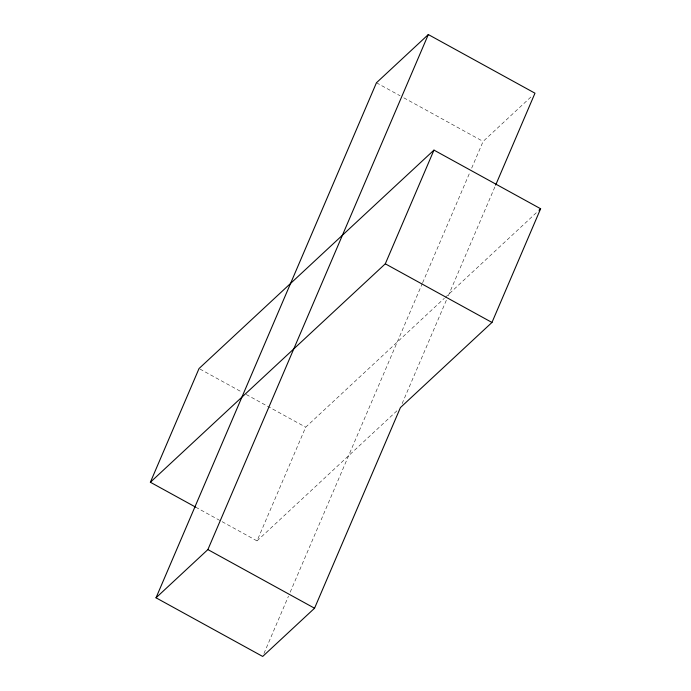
<?xml version="1.0" encoding="UTF-8"?>
<svg xmlns="http://www.w3.org/2000/svg" width="691" height="691" viewBox="0 0 691 691"><rect width="100%" height="100%" fill="white"/><g stroke="black" fill="none" stroke-linecap="round" stroke-linejoin="round"><path stroke-width="0.52" stroke-dasharray="3.46 2.59" d="M222.113 521.688L257.035 540.898L305.698 427.185L444.382 298.244M263.953 653.487L288.493 596.152M290.185 592.196L422.192 283.759M422.616 282.774L470.001 172.068M471.685 168.112L483.113 141.422L531.837 96.118M402.127 403.604L446.559 299.79M448.252 295.834L495.214 186.112M445.168 297.51L538.263 210.954M257.035 540.898L397.29 410.489M376.448 82.773L400.046 95.747M403.82 97.828L483.113 141.422M199.975 369.063L241.513 391.892M246.229 394.492L305.698 427.185M195.683 507.159L221.163 521.169"/><path stroke-width="1.04" d="M195.683 507.159L150.37 482.249L199.034 368.545L433.965 150.102L540.63 208.751L491.966 322.455L400.435 407.56L314.552 608.227L262.684 656.45L156.019 597.801L376.448 82.773L428.316 34.55L534.981 93.199L495.637 185.128M156.019 597.801L207.887 549.578L428.316 34.55M150.37 482.249L385.302 263.815L433.965 150.102M539.049 210.219L540.63 208.751M385.302 263.815L491.966 322.455M207.887 549.578L314.552 608.227"/></g></svg>
